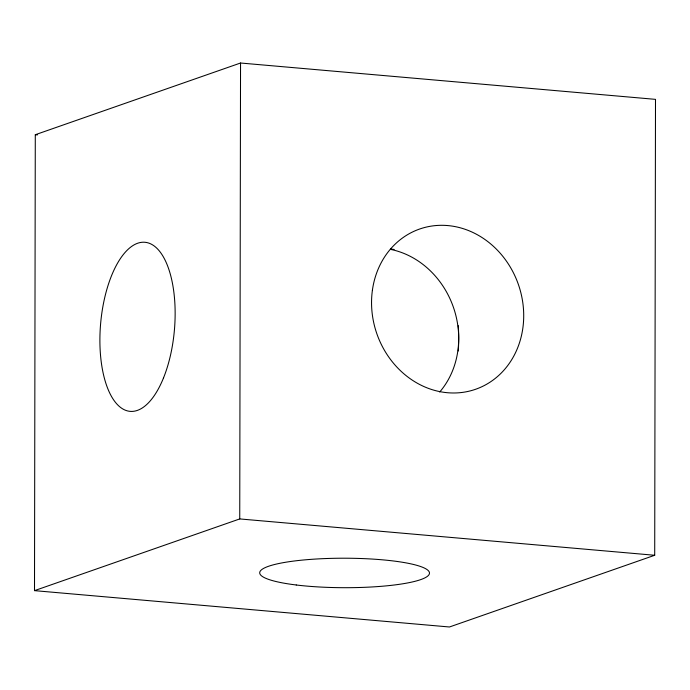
<?xml version="1.0" encoding="UTF-8"?>
<svg xmlns="http://www.w3.org/2000/svg" width="690" height="690" viewBox="0 0 690 690"><rect width="100%" height="100%" fill="white"/><g stroke="black" fill="none" stroke-linecap="round" stroke-linejoin="round"><path stroke-width="1.03" d="M34.5 590.64L35.294 134.731L240.543 63.014L655.5 99.36L654.707 555.269L449.457 626.986L34.5 590.64L239.74 518.932L654.707 555.269M239.74 518.932L240.543 63.014M35.294 134.731L37.441 134.912M458.264 325.654A84.87 37.036 -85 0 1 458.272 350.994M390.618 249.401A84.87 74.934 70.7 0 1 453.511 307.568A84.87 74.934 70.7 0 1 439.694 392.015M390.411 249.03A84.87 14.74 0.1 0 1 394.163 249.47M163.565 377.784A84.87 37.036 -85 0 0 148.014 242.854A84.87 37.036 -85 0 0 100.981 359.844A84.87 37.036 -85 0 0 163.565 377.784M372.384 290.343A84.87 74.934 70.7 0 0 475.488 389.315A84.87 74.934 70.7 0 0 494.989 247.779A84.87 74.934 70.7 0 0 372.384 290.343M296.26 584.991A84.87 14.74 0.1 0 0 429.189 574.313A84.87 14.74 0.1 0 0 308.352 559.564A84.87 14.74 0.1 0 0 296.26 584.991"/></g></svg>
